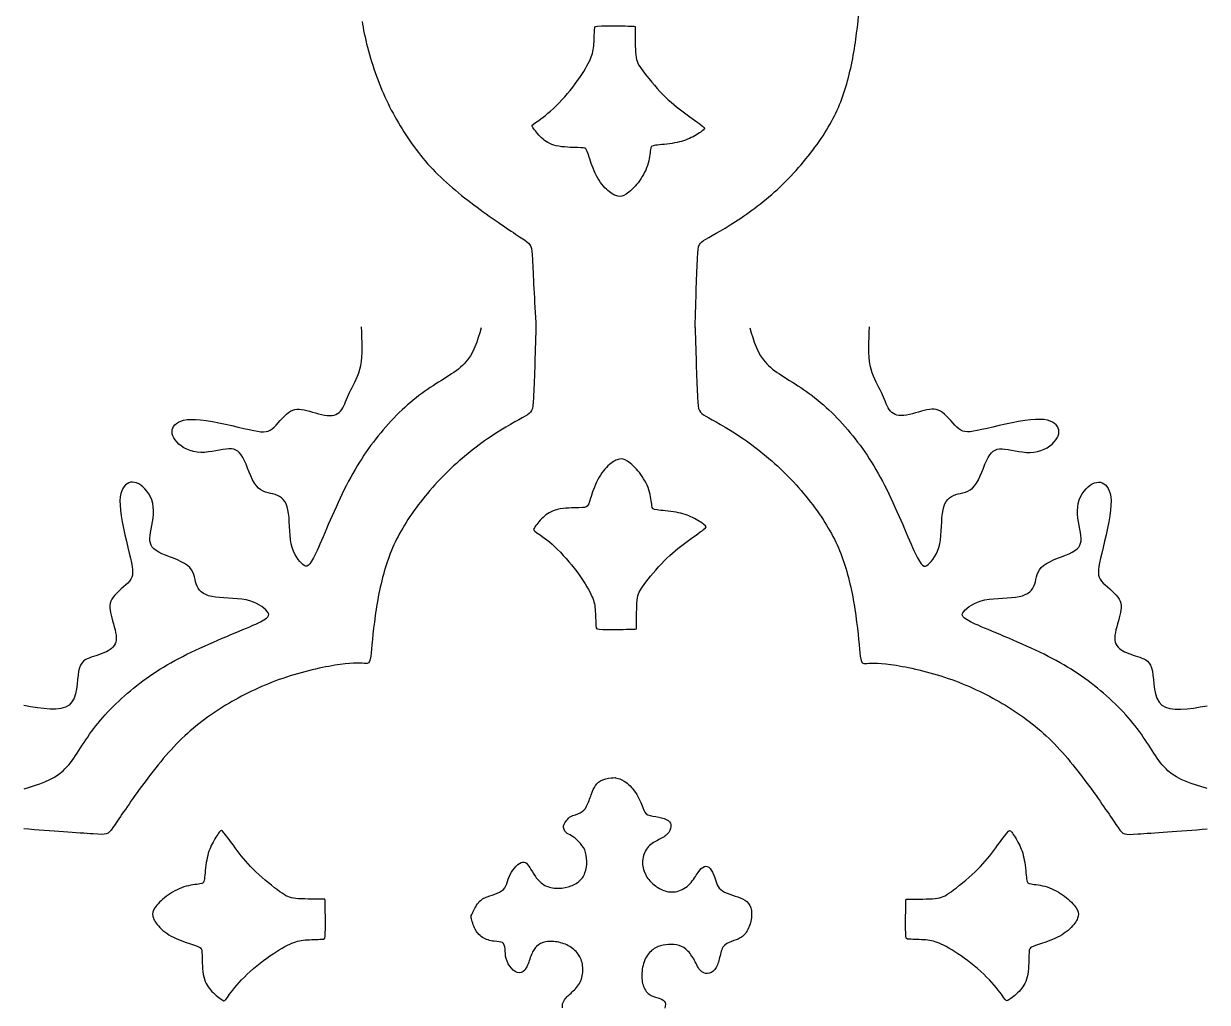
# Model space of a CAD drawing. Extents: x 13 to 543, y 34 to 294.
# Drawn here: x 143.23 to 165.44, y 169.61 to 187.98 of the extents above; entities that cross this region are included whole.
import ezdxf

# ---------------------------------------------------------------- set-up
doc = ezdxf.new("R2010")
doc.units = 0
doc.layers.add('Stand___Spine_003_contour', color=7, linetype='CONTINUOUS')

msp = doc.modelspace()

# ---------------------------------------------------------------- linework, layer by layer
at = {"layer": 'Stand___Spine_003_contour', "color": 7}
for points in [[(158.844615, 187.683131), (158.888624, 187.997946), (158.912623, 188.293953), (158.929664, 188.439027)], [(149.57879, 188.018161), (149.624171, 187.737501), (149.718942, 187.349242), (149.848013, 186.992085)], [(153.940275, 187.86228), (153.943309, 187.930411), (153.948275, 187.932376), (154.071998, 187.933357)], [(154.071998, 187.933357), (154.195713, 187.934322), (154.441374, 187.934322), (154.566395, 187.932391)], [(154.566395, 187.932391), (154.691414, 187.93046), (154.697418, 187.926452), (154.700381, 187.924497)], [(154.700381, 187.924497), (154.703342, 187.922565), (154.703317, 187.922565), (154.703317, 187.820868)], [(153.927234, 187.557855), (153.936238, 187.660028), (153.937241, 187.794149), (153.940275, 187.86228)], [(154.70331, 187.820825), (154.70331, 187.719147), (154.70331, 187.515859), (154.71684, 187.38856)], [(153.847218, 187.274124), (153.901227, 187.385629), (153.918226, 187.455682), (153.927234, 187.557855)], [(158.64059, 186.732819), (158.736604, 187.034798), (158.800605, 187.368313), (158.844615, 187.683131)], [(153.581192, 186.847337), (153.702203, 187.009664), (153.793212, 187.162618), (153.847218, 187.274124)], [(154.71684, 187.38856), (154.730369, 187.261261), (154.757368, 187.20993), (154.845277, 187.092635)], [(154.845277, 187.092635), (154.933183, 186.975343), (155.082424, 186.791517), (155.222614, 186.648201)], [(149.848013, 186.992085), (149.977081, 186.634931), (150.141309, 186.307066), (150.329784, 186.001715)], [(153.169648, 186.383527), (153.309149, 186.513281), (153.460182, 186.685009), (153.581192, 186.847337)], [(155.222614, 186.648201), (155.362805, 186.504884), (155.495484, 186.400746), (155.628464, 186.302584)], [(158.229543, 185.873294), (158.416561, 186.160457), (158.544573, 186.430842), (158.64059, 186.732819)], [(152.833993, 186.119473), (152.901855, 186.165754), (153.03015, 186.253775), (153.169648, 186.383527)], [(155.628464, 186.302584), (155.761442, 186.204421), (155.895531, 186.111608), (155.959996, 186.060805)], [(150.329784, 186.001715), (150.518259, 185.696364), (150.731432, 185.412644), (151.003784, 185.143736)], [(152.786153, 186.025291), (152.758134, 186.06826), (152.766139, 186.073192), (152.833993, 186.119473)], [(152.94892, 185.834155), (152.877631, 185.902089), (152.814169, 185.982319), (152.786153, 186.025291)], [(155.975067, 185.969126), (155.930679, 185.937132), (155.846464, 185.881735), (155.756456, 185.837328)], [(155.959996, 186.060805), (156.024464, 186.01), (156.019466, 186.001121), (155.975067, 185.969126)], [(153.223716, 185.68386), (153.09819, 185.711967), (153.020212, 185.766222), (152.94892, 185.834155)], [(155.088384, 185.693721), (155.008336, 185.683341), (155.001348, 185.673491), (154.992359, 185.610386)], [(155.445426, 185.737127), (155.320395, 185.714869), (155.168432, 185.7041), (155.088384, 185.693721)], [(155.756456, 185.837328), (155.66645, 185.79292), (155.570455, 185.759373), (155.445426, 185.737127)], [(157.526956, 185.014374), (157.797463, 185.283384), (158.042522, 185.586132), (158.229543, 185.873294)], [(153.623572, 185.65131), (153.521854, 185.653772), (153.349239, 185.655752), (153.223716, 185.68386)], [(153.776744, 185.624627), (153.755238, 185.645895), (153.725287, 185.648838), (153.623572, 185.65131)], [(153.840253, 185.473614), (153.811246, 185.563921), (153.798252, 185.603373), (153.776744, 185.624627)], [(153.97727, 185.122838), (153.914231, 185.242293), (153.86926, 185.383309), (153.840253, 185.473614)], [(154.992359, 185.610386), (154.98338, 185.547286), (154.972346, 185.430684), (154.934862, 185.315765)], [(154.934862, 185.315765), (154.897372, 185.200845), (154.833332, 185.087302), (154.758838, 184.992094)], [(151.003784, 185.143736), (151.276135, 184.874828), (151.607721, 184.620671), (151.910681, 184.404942)], [(154.193547, 184.842607), (154.121221, 184.905809), (154.040312, 185.003382), (153.97727, 185.122838)], [(154.381354, 184.739973), (154.329319, 184.750837), (154.265876, 184.779408), (154.193547, 184.842607)], [(154.758838, 184.992094), (154.684346, 184.896884), (154.599322, 184.819897), (154.536596, 184.777962)], [(156.688889, 184.327539), (156.961414, 184.511677), (157.256447, 184.745363), (157.526956, 185.014374)], [(154.536596, 184.777962), (154.47387, 184.736024), (154.433386, 184.729122), (154.381354, 184.739973)], [(151.910681, 184.404942), (152.213641, 184.189211), (152.487971, 184.011907), (152.625151, 183.917306)], [(156.032313, 183.933201), (156.164339, 184.007218), (156.416366, 184.1434), (156.688889, 184.327539)], [(152.625151, 183.917306), (152.762329, 183.822705), (152.762329, 183.810873), (152.775589, 183.55186)], [(155.874282, 183.580861), (155.888276, 183.847337), (155.900289, 183.859184), (156.032313, 183.933201)], [(152.775589, 183.55186), (152.788843, 183.292844), (152.815649, 182.781177), (152.842304, 182.272352)], [(155.828278, 182.272352), (155.844279, 182.793338), (155.86028, 183.314386), (155.874282, 183.580861)], [(149.557225, 181.560546), (149.59548, 181.757341), (149.581177, 182.022524), (149.567035, 182.284829)], [(151.815894, 182.268079), (151.745187, 182.025288), (151.67447, 181.782455), (151.497627, 181.595406)], [(152.842303, 182.272352), (152.826303, 181.751366), (152.810302, 181.230317), (152.7963, 180.963842)], [(155.828268, 182.272352), (155.844269, 181.751366), (155.860269, 181.230317), (155.874271, 180.963842)], [(156.854677, 182.268079), (156.925384, 182.025288), (156.996101, 181.782455), (157.172944, 181.595406)], [(159.113346, 181.560546), (159.075091, 181.757341), (159.089394, 182.022524), (159.103536, 182.284829)], [(149.366201, 181.102766), (149.428416, 181.229727), (149.518967, 181.363751), (149.557225, 181.560546)], [(151.497627, 181.595406), (151.320787, 181.408358), (151.037959, 181.277195), (150.753698, 181.076249)], [(157.172944, 181.595406), (157.349785, 181.408358), (157.632612, 181.277195), (157.916873, 181.076249)], [(159.30437, 181.102766), (159.242155, 181.229727), (159.151604, 181.363751), (159.113346, 181.560546)], [(149.217699, 180.766447), (149.270042, 180.855794), (149.303984, 180.975805), (149.366201, 181.102766)], [(150.753698, 181.076249), (150.469436, 180.875303), (150.183705, 180.604531), (149.930537, 180.300301)], [(157.916873, 181.076249), (158.201135, 180.875303), (158.486866, 180.604531), (158.740034, 180.300301)], [(159.452872, 180.766447), (159.400529, 180.855794), (159.366587, 180.975805), (159.30437, 181.102766)], [(152.7963, 180.963842), (152.782305, 180.697367), (152.770292, 180.68552), (152.638269, 180.611503)], [(155.874271, 180.963842), (155.888266, 180.697367), (155.900279, 180.68552), (156.032302, 180.611503)], [(147.893851, 180.372934), (147.991522, 180.44836), (148.096107, 180.604549), (148.19939, 180.679901)], [(148.19939, 180.679901), (148.302674, 180.755254), (148.404362, 180.749679), (148.541609, 180.716177)], [(148.541609, 180.716177), (148.678857, 180.682674), (148.851296, 180.621309), (148.972983, 180.61991)], [(148.972983, 180.61991), (149.094672, 180.61851), (149.165357, 180.6771), (149.217699, 180.766447)], [(152.638269, 180.611503), (152.506243, 180.537486), (152.254215, 180.401304), (151.981693, 180.217165)], [(156.032302, 180.611503), (156.164328, 180.537486), (156.416356, 180.401304), (156.688878, 180.217165)], [(159.697588, 180.61991), (159.575899, 180.61851), (159.505214, 180.6771), (159.452872, 180.766447)], [(160.128962, 180.716177), (159.991714, 180.682674), (159.819275, 180.621309), (159.697588, 180.61991)], [(160.471181, 180.679901), (160.367897, 180.755254), (160.266209, 180.749679), (160.128962, 180.716177)], [(160.77672, 180.372934), (160.679049, 180.44836), (160.574464, 180.604549), (160.471181, 180.679901)], [(146.070668, 180.164953), (145.994329, 180.269604), (145.994329, 180.372928), (146.064992, 180.448237)], [(146.064992, 180.448237), (146.135647, 180.523546), (146.277174, 180.571025), (146.547352, 180.543116)], [(146.547352, 180.543116), (146.817533, 180.515206), (147.216278, 180.411961), (147.460978, 180.357524)], [(147.460978, 180.357524), (147.705675, 180.303088), (147.796183, 180.297507), (147.893851, 180.372934)], [(161.209593, 180.357524), (160.964896, 180.303088), (160.874388, 180.297507), (160.77672, 180.372934)], [(162.123219, 180.543116), (161.853038, 180.515206), (161.454293, 180.411961), (161.209593, 180.357524)], [(162.605579, 180.448237), (162.534924, 180.523546), (162.393398, 180.571025), (162.123219, 180.543116)], [(162.599903, 180.164953), (162.676242, 180.269604), (162.676242, 180.372928), (162.605579, 180.448237)], [(146.482246, 179.933261), (146.299788, 179.954216), (146.147007, 180.060302), (146.070668, 180.164953)], [(149.930537, 180.300301), (149.67737, 179.996071), (149.456728, 179.658335), (149.245982, 179.234071)], [(151.981693, 180.217165), (151.709168, 180.033027), (151.414134, 179.799341), (151.143625, 179.53033)], [(156.688878, 180.217165), (156.961403, 180.033027), (157.256437, 179.799341), (157.526946, 179.53033)], [(158.740034, 180.300301), (158.993201, 179.996071), (159.213843, 179.658335), (159.424589, 179.234071)], [(162.188326, 179.933261), (162.370784, 179.954216), (162.523564, 180.060302), (162.599903, 180.164953)], [(147.026857, 179.993299), (146.877047, 179.976559), (146.664701, 179.912306), (146.482246, 179.933261)], [(147.343605, 179.834212), (147.264386, 179.979325), (147.176668, 180.010037), (147.026857, 179.993299)], [(161.326966, 179.834212), (161.406185, 179.979325), (161.493903, 180.010037), (161.643714, 179.993299)], [(161.643714, 179.993299), (161.793524, 179.976559), (162.00587, 179.912306), (162.188326, 179.933261)], [(147.596789, 179.301025), (147.493577, 179.429397), (147.422826, 179.689099), (147.343605, 179.834212)], [(154.219688, 179.700694), (154.147362, 179.637493), (154.066453, 179.539919), (154.003411, 179.420464)], [(154.407495, 179.803328), (154.35546, 179.792465), (154.292017, 179.763894), (154.219688, 179.700694)], [(154.562737, 179.76534), (154.500011, 179.807278), (154.459527, 179.81418), (154.407495, 179.803328)], [(154.784979, 179.551207), (154.710487, 179.646418), (154.625463, 179.723404), (154.562737, 179.76534)], [(161.073782, 179.301025), (161.176994, 179.429397), (161.247745, 179.689099), (161.326966, 179.834212)], [(151.143625, 179.53033), (150.873119, 179.261319), (150.62806, 178.958572), (150.441039, 178.67141)], [(154.961002, 179.227537), (154.923513, 179.342456), (154.859473, 179.455999), (154.784979, 179.551207)], [(157.526946, 179.53033), (157.797452, 179.261319), (158.042511, 178.958572), (158.229532, 178.67141)], [(145.140304, 179.320259), (145.063981, 179.250541), (145.015863, 179.110894), (145.044148, 178.844303)], [(145.4274, 179.314658), (145.32134, 179.389983), (145.216626, 179.389983), (145.140304, 179.320259)], [(145.662209, 178.908545), (145.640973, 179.088581), (145.533459, 179.239333), (145.4274, 179.314658)], [(147.948978, 179.137792), (147.835884, 179.175444), (147.700002, 179.172652), (147.596789, 179.301025)], [(154.003411, 179.420464), (153.940372, 179.301008), (153.895401, 179.159992), (153.866394, 179.069687)], [(160.721593, 179.137792), (160.834687, 179.175444), (160.970569, 179.172652), (161.073782, 179.301025)], [(163.008362, 178.908545), (163.029598, 179.088581), (163.137112, 179.239333), (163.243171, 179.314658)], [(163.243171, 179.314658), (163.349231, 179.389983), (163.453945, 179.389983), (163.530267, 179.320259)], [(163.530267, 179.320259), (163.60659, 179.250541), (163.654708, 179.110894), (163.626423, 178.844303)], [(148.189416, 178.850321), (148.152616, 179.021971), (148.062075, 179.10014), (147.948978, 179.137792)], [(149.245982, 179.234071), (149.035236, 178.809807), (148.834404, 178.299045), (148.711323, 178.038046)], [(153.866394, 179.069687), (153.837387, 178.97938), (153.824393, 178.939929), (153.802885, 178.918675)], [(155.0185, 178.932916), (155.009521, 178.996016), (154.998487, 179.112618), (154.961002, 179.227537)], [(159.424589, 179.234071), (159.635335, 178.809807), (159.836167, 178.299045), (159.959248, 178.038046)], [(160.481155, 178.850321), (160.517955, 179.021971), (160.608496, 179.10014), (160.721593, 179.137792)], [(145.044148, 178.844303), (145.072433, 178.57771), (145.177068, 178.184259), (145.232237, 177.942809)], [(145.601364, 178.371165), (145.618329, 178.518986), (145.683447, 178.728513), (145.662209, 178.908545)], [(148.25164, 178.215268), (148.209233, 178.413365), (148.226215, 178.678671), (148.189416, 178.850321)], [(153.249856, 178.859442), (153.124331, 178.831334), (153.046353, 178.777079), (152.975061, 178.709146)], [(153.649712, 178.891991), (153.547995, 178.889529), (153.37538, 178.887549), (153.249856, 178.859442)], [(153.802885, 178.918675), (153.781379, 178.897406), (153.751428, 178.894463), (153.649712, 178.891991)], [(155.114524, 178.84958), (155.034476, 178.859961), (155.027489, 178.869811), (155.0185, 178.932916)], [(155.471567, 178.806174), (155.346536, 178.828433), (155.194572, 178.839202), (155.114524, 178.84958)], [(160.418931, 178.215268), (160.461338, 178.413365), (160.444356, 178.678671), (160.481155, 178.850321)], [(163.069207, 178.371165), (163.052242, 178.518986), (162.987124, 178.728513), (163.008362, 178.908545)], [(163.626423, 178.844303), (163.598138, 178.57771), (163.493503, 178.184259), (163.438334, 177.942809)], [(150.441039, 178.67141), (150.25402, 178.384247), (150.126009, 178.113862), (150.029992, 177.811884)], [(152.975061, 178.709146), (152.903772, 178.641213), (152.840309, 178.560982), (152.812293, 178.518011)], [(155.782597, 178.705974), (155.692591, 178.750382), (155.596596, 178.783928), (155.471567, 178.806174)], [(156.001208, 178.574175), (155.95682, 178.606169), (155.872605, 178.661566), (155.782597, 178.705974)], [(158.229532, 178.67141), (158.416551, 178.384247), (158.544562, 178.113862), (158.640579, 177.811884)], [(145.762592, 178.058624), (145.615526, 178.13679), (145.5844, 178.223344), (145.601364, 178.371165)], [(152.812293, 178.518011), (152.784275, 178.475042), (152.79228, 178.47011), (152.860134, 178.423829)], [(152.860134, 178.423829), (152.927996, 178.377548), (153.056291, 178.289527), (153.195789, 178.159775)], [(155.654605, 178.240718), (155.787583, 178.338881), (155.921672, 178.431694), (155.986137, 178.482497)], [(155.986137, 178.482497), (156.050605, 178.533302), (156.045607, 178.542181), (156.001208, 178.574175)], [(162.907979, 178.058624), (163.055045, 178.13679), (163.086171, 178.223344), (163.069207, 178.371165)], [(148.469486, 177.825868), (148.395985, 177.885853), (148.294047, 178.017171), (148.25164, 178.215268)], [(153.195789, 178.159775), (153.335289, 178.030021), (153.486323, 177.858293), (153.607332, 177.695965)], [(155.248755, 177.895101), (155.388945, 178.038417), (155.521625, 178.142555), (155.654605, 178.240718)], [(160.201085, 177.825868), (160.274586, 177.885853), (160.376524, 178.017171), (160.418931, 178.215268)], [(145.232237, 177.942809), (145.287406, 177.701361), (145.293063, 177.612055), (145.216621, 177.515684)], [(146.302954, 177.808801), (146.172854, 177.910643), (145.909658, 177.980455), (145.762592, 178.058624)], [(148.711323, 178.038046), (148.588244, 177.777047), (148.542987, 177.765882), (148.469486, 177.825868)], [(159.959248, 178.038046), (160.082327, 177.777047), (160.127584, 177.765882), (160.201085, 177.825868)], [(162.367617, 177.808801), (162.497717, 177.910643), (162.760913, 177.980455), (162.907979, 178.058624)], [(163.438334, 177.942809), (163.383165, 177.701361), (163.377509, 177.612055), (163.453951, 177.515684)], [(146.468383, 177.461289), (146.430225, 177.572881), (146.433055, 177.706959), (146.302954, 177.808801)], [(150.029992, 177.811884), (149.933977, 177.509906), (149.869977, 177.176391), (149.825967, 176.861573)], [(154.871417, 177.450666), (154.959324, 177.567959), (155.108564, 177.751784), (155.248755, 177.895101)], [(158.640579, 177.811884), (158.736594, 177.509906), (158.800595, 177.176391), (158.844604, 176.861573)], [(162.202188, 177.461289), (162.240347, 177.572881), (162.237516, 177.706959), (162.367617, 177.808801)], [(145.216621, 177.515684), (145.140179, 177.41931), (144.981889, 177.316113), (144.905522, 177.214201)], [(153.607332, 177.695965), (153.728344, 177.533637), (153.819353, 177.380683), (153.873359, 177.269178)], [(163.453951, 177.515684), (163.530392, 177.41931), (163.688682, 177.316113), (163.765049, 177.214201)], [(146.759723, 177.224044), (146.585764, 177.260355), (146.506542, 177.349694), (146.468383, 177.461289)], [(153.873359, 177.269178), (153.927368, 177.157672), (153.944367, 177.087619), (153.953375, 176.985446)], [(154.74298, 177.154741), (154.75651, 177.28204), (154.783508, 177.333372), (154.871417, 177.450666)], [(161.910848, 177.224044), (162.084808, 177.260355), (162.164029, 177.349694), (162.202188, 177.461289)], [(144.905522, 177.214201), (144.829156, 177.112289), (144.834805, 177.011951), (144.868758, 176.876527)], [(147.403322, 177.162646), (147.202559, 177.204489), (146.933683, 177.187733), (146.759723, 177.224044)], [(147.797963, 176.947692), (147.73717, 177.020217), (147.604085, 177.120802), (147.403322, 177.162646)], [(154.729451, 176.722477), (154.729451, 176.824154), (154.729451, 177.027442), (154.74298, 177.154741)], [(160.872608, 176.947692), (160.933401, 177.020217), (161.066486, 177.120802), (161.267249, 177.162646)], [(161.267249, 177.162646), (161.468012, 177.204489), (161.736888, 177.187733), (161.910848, 177.224044)], [(163.765049, 177.214201), (163.841415, 177.112289), (163.835766, 177.011951), (163.801813, 176.876527)], [(144.868758, 176.876527), (144.902712, 176.741102), (144.964903, 176.570952), (144.96632, 176.450881)], [(147.582929, 176.709067), (147.847441, 176.830511), (147.858755, 176.875168), (147.797963, 176.947692)], [(149.825967, 176.861573), (149.781957, 176.546757), (149.757959, 176.25075), (149.740918, 176.105676)], [(153.953375, 176.985446), (153.962379, 176.883274), (153.963382, 176.749153), (153.966416, 176.681021)], [(158.844604, 176.861573), (158.888614, 176.546757), (158.912612, 176.25075), (158.929653, 176.105676)], [(161.087642, 176.709067), (160.82313, 176.830511), (160.811816, 176.875168), (160.872608, 176.947692)], [(163.801813, 176.876527), (163.767859, 176.741102), (163.705668, 176.570952), (163.704251, 176.450881)], [(146.370808, 176.181507), (146.800782, 176.389454), (147.318417, 176.58762), (147.582929, 176.709067)], [(153.966416, 176.681021), (153.96945, 176.61289), (153.974416, 176.610925), (154.098139, 176.609945)], [(154.098139, 176.609945), (154.221854, 176.608979), (154.467515, 176.608979), (154.592536, 176.610911)], [(154.592536, 176.610911), (154.717555, 176.612842), (154.723559, 176.616849), (154.726522, 176.618805)], [(154.726522, 176.618805), (154.729483, 176.620736), (154.729458, 176.620736), (154.729458, 176.722433)], [(162.299763, 176.181507), (161.869789, 176.389454), (161.352154, 176.58762), (161.087642, 176.709067)], [(144.96632, 176.450881), (144.967739, 176.330808), (144.908361, 176.261062), (144.817812, 176.209414)], [(163.704251, 176.450881), (163.702832, 176.330808), (163.76221, 176.261062), (163.852759, 176.209414)], [(144.817812, 176.209414), (144.727263, 176.157766), (144.605636, 176.124275), (144.498168, 176.086601)], [(145.290231, 175.506041), (145.598555, 175.755847), (145.940835, 175.97356), (146.370808, 176.181507)], [(163.38034, 175.506041), (163.072016, 175.755847), (162.729736, 175.97356), (162.299763, 176.181507)], [(163.852759, 176.209414), (163.943309, 176.157766), (164.064935, 176.124275), (164.172403, 176.086601)], [(144.498168, 176.086601), (144.390699, 176.048926), (144.297315, 176.007043), (144.260897, 175.824915)], [(149.066893, 175.934933), (148.781944, 175.889552), (148.387752, 175.794781), (148.025138, 175.665711)], [(149.621541, 175.97143), (149.529201, 175.97633), (149.351839, 175.980314), (149.066893, 175.934933)], [(149.740918, 176.105676), (149.72389, 175.960605), (149.713878, 175.966529), (149.621541, 175.97143)], [(158.929653, 176.105676), (158.946681, 175.960605), (158.956693, 175.966529), (159.04903, 175.97143)], [(159.04903, 175.97143), (159.14137, 175.97633), (159.318732, 175.980314), (159.603678, 175.934933)], [(159.603678, 175.934933), (159.888627, 175.889552), (160.282819, 175.794781), (160.645433, 175.665711)], [(164.172403, 176.086601), (164.279872, 176.048926), (164.373256, 176.007043), (164.409674, 175.824915)], [(144.260897, 175.824915), (144.224479, 175.642789), (144.244965, 175.320316), (144.082537, 175.189403)], [(164.409674, 175.824915), (164.446092, 175.642789), (164.425607, 175.320316), (164.587549, 175.188496)], [(144.503841, 174.693811), (144.707491, 174.974298), (144.981907, 175.256236), (145.290231, 175.506041)], [(148.025138, 175.665711), (147.662527, 175.536642), (147.329652, 175.372414), (147.019635, 175.183939)], [(160.645433, 175.665711), (161.008044, 175.536642), (161.340919, 175.372414), (161.650936, 175.183939)], [(164.16673, 174.693811), (163.96308, 174.974298), (163.688664, 175.256236), (163.38034, 175.506041)], [(144.082537, 175.189403), (143.920109, 175.058491), (143.574867, 175.119196), (143.229685, 175.179892)], [(147.019635, 175.183939), (146.709618, 174.995464), (146.421562, 174.782291), (146.148546, 174.509939)], [(161.650936, 175.183939), (161.960953, 174.995464), (162.249009, 174.782291), (162.522025, 174.509939)], [(164.587549, 175.188496), (164.749491, 175.056675), (165.093769, 175.11557), (165.437993, 175.174445)], [(143.967801, 173.955236), (144.167262, 174.134253), (144.300191, 174.413325), (144.503841, 174.693811)], [(164.70328, 173.956393), (164.503309, 174.134253), (164.37038, 174.413325), (164.16673, 174.693811)], [(146.148546, 174.509939), (145.875529, 174.237588), (145.617488, 173.906002), (145.398463, 173.603042)], [(162.522025, 174.509939), (162.795042, 174.237588), (163.053083, 173.906002), (163.272108, 173.603042)], [(143.236628, 173.618585), (143.502458, 173.697394), (143.76834, 173.776217), (143.967801, 173.955236)], [(165.437031, 173.625523), (165.170163, 173.702022), (164.90325, 173.778535), (164.70328, 173.956393)], [(153.961346, 173.679377), (153.99414, 173.725996), (154.036657, 173.764134), (154.100352, 173.787903)], [(154.100352, 173.787903), (154.164047, 173.811682), (154.24925, 173.821208), (154.291748, 173.825001)], [(154.291748, 173.825001), (154.334245, 173.828791), (154.334245, 173.826932), (154.334245, 173.825967)], [(154.334245, 173.825967), (154.334245, 173.825001), (154.33424, 173.825001), (154.359276, 173.819304)], [(154.359297, 173.819292), (154.384335, 173.81357), (154.434358, 173.802151), (154.500803, 173.759342)], [(154.500803, 173.759342), (154.567246, 173.716535), (154.650308, 173.642202), (154.713019, 173.547962)], [(145.398463, 173.603042), (145.179436, 173.300082), (144.999422, 173.025752), (144.903375, 172.888572)], [(153.793443, 173.290858), (153.824275, 173.350764), (153.853277, 173.436618), (153.879323, 173.50705)], [(153.879323, 173.50705), (153.90537, 173.577481), (153.928549, 173.632758), (153.961346, 173.679377)], [(154.713019, 173.547962), (154.775733, 173.453724), (154.818192, 173.339464), (154.846797, 173.265046)], [(163.272108, 173.603042), (163.491135, 173.300082), (163.671149, 173.025752), (163.767196, 172.888572)], [(153.674792, 173.169022), (153.729772, 173.196637), (153.76261, 173.230949), (153.793443, 173.290858)], [(154.846797, 173.265046), (154.875403, 173.190629), (154.891526, 173.152845), (154.940811, 173.13092)], [(153.423898, 173.029088), (153.446064, 173.05764), (153.455733, 173.078618), (153.499033, 173.099498)], [(153.499033, 173.099498), (153.542335, 173.12038), (153.619814, 173.141405), (153.674792, 173.169022)], [(154.940811, 173.13092), (154.990093, 173.109), (155.073006, 173.101386), (155.146306, 173.087106)], [(155.146306, 173.087106), (155.219609, 173.072815), (155.283343, 173.051863), (155.322875, 173.023335)], [(144.531685, 172.770046), (144.268053, 172.788707), (143.7472, 172.826399), (143.22921, 172.863895)], [(144.903375, 172.888572), (144.807329, 172.751394), (144.795316, 172.751394), (144.531685, 172.770046)], [(146.992106, 172.786455), (146.940617, 172.850067), (146.931618, 172.845135), (146.899194, 172.801326)], [(153.407454, 172.799609), (153.378462, 172.829177), (153.355331, 172.878626), (153.361149, 172.921481)], [(153.361149, 172.921481), (153.366972, 172.964334), (153.401724, 173.000536), (153.423898, 173.029088)], [(155.37497, 172.911945), (155.372083, 172.865288), (155.350871, 172.808213), (155.305504, 172.763419)], [(155.322875, 173.023335), (155.362405, 172.994808), (155.377855, 172.958601), (155.37497, 172.911945)], [(161.678465, 172.786455), (161.729954, 172.850067), (161.738953, 172.845135), (161.771378, 172.801326)], [(163.767196, 172.888572), (163.863242, 172.751394), (163.875255, 172.751394), (164.138886, 172.770046)], [(164.138886, 172.770046), (164.402518, 172.788707), (164.923371, 172.826399), (165.441361, 172.863895)], [(146.899194, 172.801326), (146.866769, 172.757526), (146.810626, 172.67443), (146.765621, 172.585617)], [(147.237138, 172.459325), (147.137654, 172.590537), (147.043592, 172.722845), (146.992106, 172.786455)], [(153.511687, 172.735773), (153.471178, 172.760525), (153.436446, 172.770043), (153.407454, 172.799609)], [(153.642898, 172.626283), (153.598519, 172.671026), (153.552198, 172.711021), (153.511687, 172.735773)], [(153.756768, 172.471101), (153.729767, 172.531995), (153.687279, 172.581542), (153.642898, 172.626283)], [(155.122199, 172.6501), (155.05365, 172.613901), (154.98618, 172.573957), (154.934997, 172.509179)], [(155.305504, 172.763419), (155.260129, 172.718628), (155.190746, 172.686298), (155.122199, 172.6501)], [(161.433433, 172.459325), (161.532917, 172.590537), (161.626979, 172.722845), (161.678465, 172.786455)], [(161.771378, 172.801326), (161.803802, 172.757526), (161.859945, 172.67443), (161.90495, 172.585617)], [(146.765621, 172.585617), (146.720616, 172.496806), (146.686618, 172.402086), (146.664072, 172.278717)], [(147.587406, 172.058864), (147.442161, 172.197193), (147.336622, 172.32811), (147.237138, 172.459325)], [(153.796327, 172.261652), (153.795348, 172.337781), (153.783776, 172.410205), (153.756768, 172.471101)], [(154.934997, 172.509179), (154.883812, 172.444398), (154.849114, 172.354999), (154.843313, 172.265445)], [(161.083165, 172.058864), (161.22841, 172.197193), (161.333949, 172.32811), (161.433433, 172.459325)], [(161.90495, 172.585617), (161.949955, 172.496806), (161.983953, 172.402086), (162.006499, 172.278717)], [(146.664072, 172.278717), (146.641515, 172.155346), (146.6306, 172.005401), (146.620082, 171.926415)], [(152.411661, 172.092195), (152.448314, 172.14548), (152.490823, 172.191239), (152.532293, 172.216913)], [(152.532293, 172.216913), (152.573761, 172.24259), (152.614345, 172.248312), (152.645165, 172.234054)], [(152.645165, 172.234054), (152.675983, 172.21981), (152.697246, 172.18547), (152.726204, 172.137849)], [(153.762574, 172.037895), (153.787632, 172.105442), (153.797294, 172.18552), (153.796327, 172.261652)], [(154.843313, 172.265445), (154.837515, 172.17589), (154.86066, 172.086469), (154.896368, 172.013121)], [(155.883529, 172.047445), (155.925983, 172.107404), (155.966547, 172.143616), (156.004137, 172.156918)], [(156.004137, 172.156918), (156.041729, 172.17022), (156.076525, 172.160684), (156.109285, 172.124559)], [(162.006499, 172.278717), (162.029056, 172.155346), (162.039971, 172.005401), (162.050489, 171.926415)], [(146.620082, 171.926415), (146.609562, 171.84743), (146.59958, 171.840536), (146.535626, 171.831666)], [(148.037822, 171.686537), (147.918951, 171.773276), (147.732652, 171.920535), (147.587406, 172.058864)], [(152.322871, 171.9189), (152.344083, 171.977894), (152.375009, 172.038908), (152.411661, 172.092195)], [(152.726204, 172.137849), (152.755162, 172.090228), (152.79181, 172.029322), (152.833314, 171.971229)], [(152.833314, 171.971229), (152.874816, 171.913133), (152.92112, 171.857927), (152.985799, 171.818881)], [(153.641976, 171.872226), (153.696941, 171.915062), (153.737513, 171.970345), (153.762574, 172.037895)], [(154.896368, 172.013121), (154.932086, 171.939775), (154.980306, 171.882676), (155.03822, 171.832202)], [(155.731074, 171.835094), (155.796653, 171.903624), (155.841076, 171.987485), (155.883529, 172.047445)], [(156.109285, 172.124559), (156.142045, 172.088439), (156.172963, 172.02552), (156.19323, 171.968392)], [(156.19323, 171.968392), (156.213488, 171.911267), (156.223142, 171.859875), (156.243422, 171.816037)], [(160.632749, 171.686537), (160.75162, 171.773276), (160.937919, 171.920535), (161.083165, 172.058864)], [(162.050489, 171.926415), (162.061009, 171.84743), (162.070991, 171.840536), (162.134945, 171.831666)], [(146.237039, 171.774932), (146.120574, 171.73794), (146.005503, 171.674751), (145.909013, 171.601246)], [(146.535626, 171.831666), (146.471676, 171.822806), (146.353505, 171.811919), (146.237039, 171.774932)], [(152.115448, 171.656092), (152.174279, 171.680844), (152.226446, 171.713254), (152.258249, 171.757975)], [(152.258249, 171.757975), (152.290053, 171.802697), (152.30165, 171.859906), (152.322871, 171.9189)], [(152.985799, 171.818881), (153.050477, 171.779833), (153.133454, 171.756985), (153.212596, 171.751141)], [(153.212596, 171.751141), (153.291737, 171.745299), (153.370855, 171.757007), (153.44416, 171.77795)], [(153.44416, 171.77795), (153.517468, 171.798904), (153.587008, 171.829392), (153.641976, 171.872226)], [(155.03822, 171.832202), (155.096131, 171.781728), (155.163667, 171.737936), (155.240997, 171.710311)], [(155.240997, 171.710311), (155.318329, 171.682686), (155.404941, 171.671291), (155.491769, 171.692253)], [(155.491769, 171.692253), (155.578597, 171.713208), (155.665495, 171.766562), (155.731074, 171.835094)], [(156.243422, 171.816037), (156.263705, 171.772199), (156.294554, 171.736053), (156.343789, 171.70367)], [(156.343789, 171.70367), (156.393022, 171.671287), (156.460559, 171.642728), (156.528095, 171.620832)], [(162.134945, 171.831666), (162.198895, 171.822806), (162.317066, 171.811919), (162.433532, 171.774932)], [(162.433532, 171.774932), (162.549997, 171.73794), (162.665069, 171.674751), (162.761558, 171.601246)], [(145.909013, 171.601246), (145.812522, 171.527743), (145.734499, 171.443848), (145.691999, 171.381955)], [(148.337729, 171.559805), (148.208717, 171.573155), (148.156695, 171.599795), (148.037822, 171.686537)], [(148.775811, 171.546455), (148.672765, 171.546455), (148.466741, 171.546455), (148.337729, 171.559805)], [(148.880878, 171.543565), (148.87892, 171.546486), (148.87892, 171.546462), (148.775855, 171.546462)], [(148.888878, 171.411358), (148.886921, 171.534718), (148.882859, 171.540642), (148.880878, 171.543565)], [(151.651155, 171.284972), (151.674136, 171.329839), (151.713058, 171.421015), (151.761301, 171.480475)], [(151.761301, 171.480475), (151.809544, 171.539934), (151.86749, 171.568522), (151.929203, 171.591353)], [(151.929203, 171.591353), (151.990916, 171.61419), (152.056617, 171.631343), (152.115448, 171.656092)], [(156.528095, 171.620832), (156.595633, 171.598935), (156.663211, 171.583698), (156.721068, 171.554202)], [(156.721068, 171.554202), (156.778923, 171.524704), (156.827204, 171.480875), (156.856356, 171.424759)], [(159.781693, 171.411358), (159.78365, 171.534718), (159.787712, 171.540642), (159.789693, 171.543565)], [(159.789693, 171.543565), (159.791651, 171.546486), (159.791651, 171.546462), (159.894716, 171.546462)], [(159.89476, 171.546455), (159.997807, 171.546455), (160.20383, 171.546455), (160.332842, 171.559805)], [(160.332842, 171.559805), (160.461854, 171.573155), (160.513876, 171.599795), (160.632749, 171.686537)], [(162.761558, 171.601246), (162.858049, 171.527743), (162.936072, 171.443848), (162.978572, 171.381955)], [(145.691999, 171.381955), (145.649497, 171.320061), (145.642502, 171.280115), (145.6535, 171.228774)], [(148.889857, 170.923526), (148.890835, 171.045598), (148.890835, 171.287997), (148.888878, 171.411358)], [(151.629099, 171.196787), (151.62045, 171.240103), (151.628169, 171.240103), (151.651155, 171.284972)], [(156.856356, 171.424759), (156.885507, 171.368643), (156.89474, 171.305811), (156.887988, 171.225805)], [(159.780714, 170.923526), (159.779736, 171.045598), (159.779736, 171.287997), (159.781693, 171.411358)], [(162.978572, 171.381955), (163.021074, 171.320061), (163.028069, 171.280115), (163.017071, 171.228774)], [(145.6535, 171.228774), (145.664509, 171.17743), (145.693465, 171.11483), (145.757515, 171.043461)], [(145.757515, 171.043461), (145.821567, 170.972095), (145.920454, 170.89226), (146.041517, 170.830056)], [(151.699802, 170.984798), (151.669218, 171.044741), (151.637747, 171.153468), (151.629099, 171.196787)], [(156.887988, 171.225805), (156.881235, 171.145796), (156.858098, 171.05158), (156.820466, 170.977747)], [(162.913056, 171.043461), (162.849004, 170.972095), (162.750117, 170.89226), (162.629055, 170.830056)], [(163.017071, 171.228774), (163.006062, 171.17743), (162.977106, 171.11483), (162.913056, 171.043461)], [(146.041517, 170.830056), (146.162579, 170.767854), (146.305493, 170.72348), (146.397013, 170.694858)], [(148.817824, 170.793552), (148.886872, 170.796545), (148.888863, 170.801446), (148.889857, 170.923526)], [(151.836543, 170.829648), (151.772822, 170.869662), (151.730386, 170.924858), (151.699802, 170.984798)], [(152.055578, 170.755382), (151.985072, 170.764918), (151.900265, 170.789634), (151.836543, 170.829648)], [(156.677675, 170.818234), (156.624577, 170.785829), (156.570604, 170.774418), (156.5117, 170.753461)], [(156.820466, 170.977747), (156.782838, 170.903913), (156.730774, 170.850636), (156.677675, 170.818234)], [(159.852747, 170.793552), (159.783699, 170.796545), (159.781708, 170.801446), (159.780714, 170.923526)], [(162.629055, 170.830056), (162.507992, 170.767854), (162.365078, 170.72348), (162.273558, 170.694858)], [(146.397013, 170.694858), (146.488536, 170.666236), (146.528518, 170.653415), (146.550058, 170.632192)], [(146.550058, 170.632192), (146.571613, 170.610972), (146.574595, 170.581418), (146.5771, 170.481054)], [(147.789222, 170.439237), (147.953734, 170.558641), (148.108746, 170.648442), (148.221752, 170.701731)], [(148.221752, 170.701731), (148.334759, 170.755023), (148.405754, 170.771796), (148.509302, 170.780685)], [(148.509302, 170.780685), (148.61285, 170.789569), (148.748776, 170.790558), (148.817824, 170.793552)], [(152.214852, 170.731603), (152.182112, 170.751592), (152.126087, 170.745871), (152.055578, 170.755382)], [(152.262074, 170.611636), (152.257254, 170.665876), (152.24759, 170.711624), (152.214852, 170.731603)], [(152.284265, 170.42978), (152.266894, 170.494534), (152.266894, 170.557396), (152.262074, 170.611636)], [(152.853064, 170.658057), (152.80808, 170.614019), (152.774501, 170.553601), (152.746492, 170.479277)], [(153.029251, 170.745863), (152.955904, 170.732537), (152.898047, 170.702095), (152.853064, 170.658057)], [(153.274325, 170.737293), (153.191339, 170.755399), (153.1026, 170.759189), (153.029251, 170.745863)], [(153.502038, 170.641129), (153.434509, 170.686826), (153.357311, 170.719197), (153.274325, 170.737293)], [(153.665107, 170.466905), (153.627497, 170.536369), (153.569567, 170.595435), (153.502038, 170.641129)], [(155.087458, 170.633537), (155.024695, 170.599252), (154.963011, 170.544091), (154.917548, 170.466671)], [(155.280451, 170.688757), (155.213842, 170.681129), (155.150218, 170.667827), (155.087458, 170.633537)], [(155.481146, 170.686826), (155.418422, 170.698293), (155.347057, 170.696314), (155.280451, 170.688757)], [(155.655784, 170.606825), (155.601771, 170.65061), (155.543867, 170.675369), (155.481146, 170.686826)], [(155.802441, 170.425935), (155.759995, 170.500174), (155.709801, 170.56304), (155.655784, 170.606825)], [(156.351543, 170.644089), (156.313885, 170.586099), (156.302288, 170.500263), (156.282986, 170.422162)], [(156.5117, 170.753461), (156.452795, 170.732506), (156.389198, 170.702079), (156.351543, 170.644089)], [(160.161269, 170.780685), (160.057721, 170.789569), (159.921795, 170.790558), (159.852747, 170.793552)], [(160.448819, 170.701731), (160.335812, 170.755023), (160.264817, 170.771796), (160.161269, 170.780685)], [(160.881349, 170.439237), (160.716837, 170.558641), (160.561825, 170.648442), (160.448819, 170.701731)], [(162.120513, 170.632192), (162.098958, 170.610972), (162.095976, 170.581418), (162.093471, 170.481054)], [(162.273558, 170.694858), (162.182035, 170.666236), (162.142053, 170.653415), (162.120513, 170.632192)], [(146.5771, 170.481054), (146.579596, 170.380687), (146.581602, 170.210364), (146.610088, 170.086507)], [(147.31917, 170.033158), (147.450671, 170.170806), (147.62471, 170.319834), (147.789222, 170.439237)], [(152.380761, 170.248864), (152.336353, 170.298404), (152.301628, 170.365029), (152.284265, 170.42978)], [(152.746492, 170.479277), (152.718483, 170.404954), (152.695356, 170.315569), (152.660624, 170.255558)], [(153.722034, 170.233655), (153.720077, 170.317398), (153.702706, 170.397441), (153.665107, 170.466905)], [(154.917548, 170.466671), (154.872083, 170.389247), (154.843316, 170.290843), (154.832693, 170.19654)], [(155.922093, 170.214596), (155.879597, 170.266065), (155.844885, 170.351693), (155.802441, 170.425935)], [(156.282986, 170.422162), (156.263683, 170.34406), (156.236689, 170.273662), (156.199056, 170.226024)], [(161.351401, 170.033158), (161.2199, 170.170806), (161.045861, 170.319834), (160.881349, 170.439237)], [(162.093471, 170.481054), (162.090975, 170.380687), (162.088969, 170.210364), (162.060483, 170.086507)], [(152.529368, 170.166055), (152.47912, 170.167021), (152.42517, 170.199324), (152.380761, 170.248864)], [(152.660624, 170.255558), (152.625894, 170.195548), (152.579616, 170.165106), (152.529368, 170.166055)], [(153.673812, 169.98895), (153.710445, 170.062221), (153.723967, 170.149912), (153.722034, 170.233655)], [(154.832693, 170.19654), (154.822074, 170.102238), (154.829781, 170.012807), (154.852951, 169.937547)], [(156.063954, 170.149837), (156.014682, 170.146023), (155.964588, 170.163139), (155.922093, 170.214596)], [(156.199056, 170.226024), (156.161419, 170.178386), (156.113226, 170.153658), (156.063954, 170.149837)], [(146.610088, 170.086507), (146.638574, 169.962649), (146.693559, 169.885706), (146.762406, 169.815361)], [(147.051563, 169.70196), (147.098467, 169.76892), (147.187673, 169.895512), (147.31917, 170.033158)], [(153.521349, 169.804244), (153.577274, 169.856572), (153.637176, 169.915682), (153.673812, 169.98895)], [(154.852951, 169.937547), (154.87612, 169.862289), (154.914693, 169.80139), (154.964905, 169.763291)], [(161.619008, 169.70196), (161.572104, 169.76892), (161.482898, 169.895512), (161.351401, 170.033158)], [(162.060483, 170.086507), (162.031997, 169.962649), (161.977012, 169.885706), (161.908165, 169.815361)], [(146.762406, 169.815361), (146.831254, 169.745018), (146.912564, 169.682398), (146.956114, 169.654754)], [(146.956114, 169.654754), (146.999661, 169.627108), (147.004659, 169.635007), (147.051563, 169.70196)], [(153.37948, 169.657627), (153.413236, 169.706141), (153.465422, 169.751913), (153.521349, 169.804244)], [(154.964905, 169.763291), (155.015116, 169.725191), (155.076857, 169.70996), (155.129909, 169.69473)], [(161.714457, 169.654754), (161.67091, 169.627108), (161.665912, 169.635007), (161.619008, 169.70196)], [(161.908165, 169.815361), (161.839317, 169.745018), (161.758007, 169.682398), (161.714457, 169.654754)], [(153.341851, 169.510052), (153.330279, 169.557692), (153.345717, 169.609111), (153.37948, 169.657627)], [(155.129909, 169.69473), (155.182961, 169.679497), (155.227381, 169.664256), (155.251481, 169.631941)], [(155.251481, 169.631941), (155.27558, 169.599626), (155.279438, 169.550073), (155.260142, 169.503396)]]:
    msp.add_open_spline(points, degree=3, dxfattribs=at)

doc.saveas('drawing.dxf')
